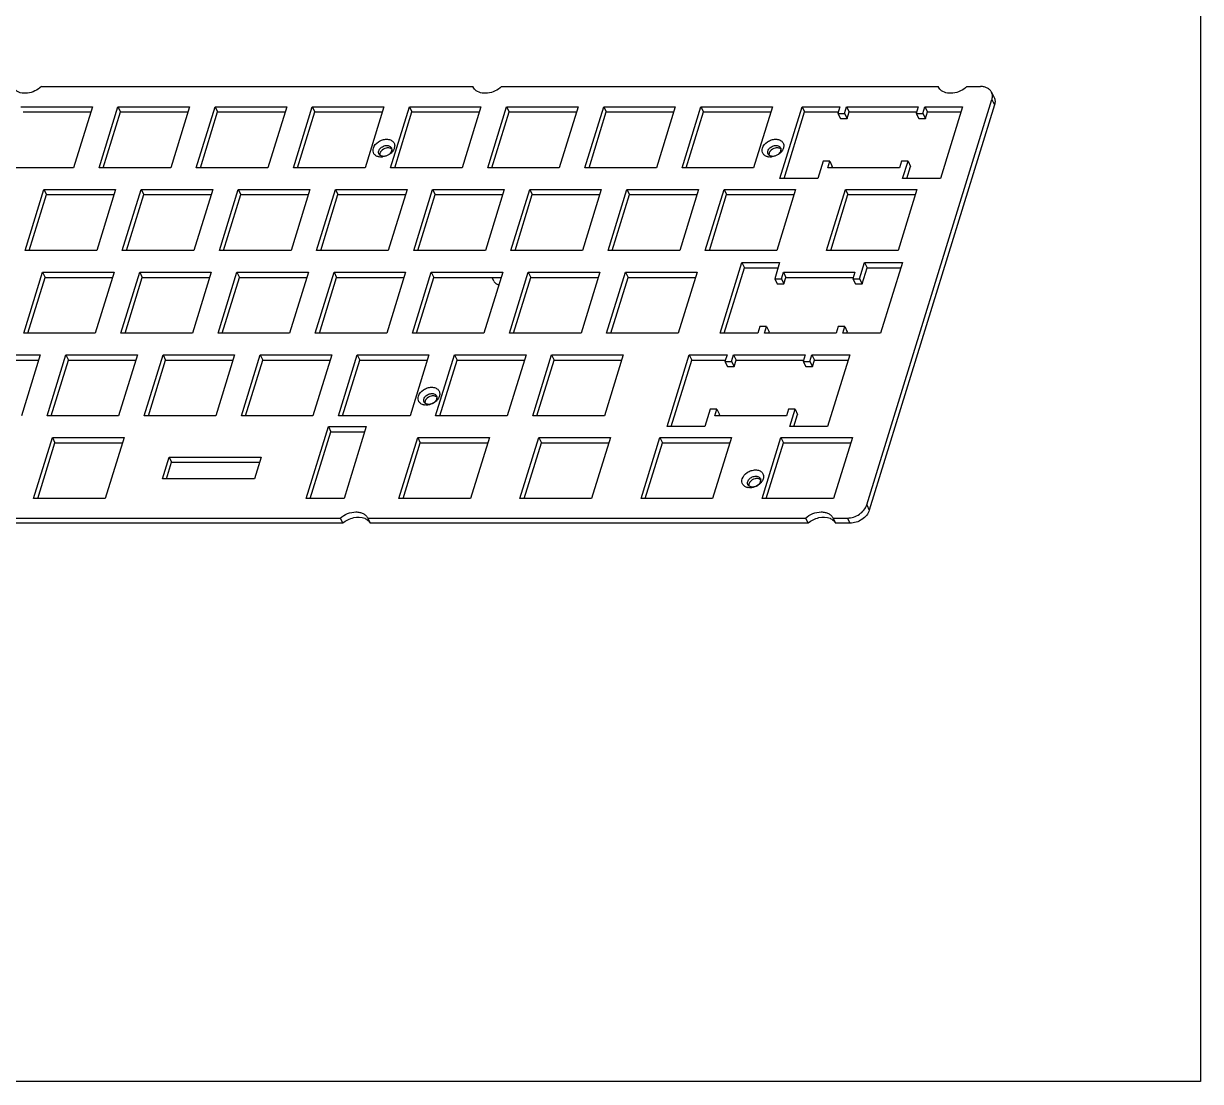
# Model space of a CAD drawing. Header units: millimetres. Extents: x 1341 to 3576, y -414 to 1667.
# Drawn here: x 1855.1 to 2067.1, y 1000.6 to 1191.1 of the extents above; entities that cross this region are included whole.
import ezdxf

# ---------------------------------------------------------------- set-up
doc = ezdxf.new("R2010")
doc.units = ezdxf.units.MM

msp = doc.modelspace()

# ---------------------------------------------------------------- linework, layer by layer
at = {"color": 7, "linetype": 'Continuous'}
for p, q in [((1858.295, 1179.721), (1936.036, 1179.721)), ((1936.036, 1179.721), (1936.077, 1179.639)), ((1936.075, 1179.638), (1936.036, 1179.721)), ((1941.19, 1179.721), (2019.853, 1179.721)), ((2019.853, 1179.721), (2019.893, 1179.639)), ((2019.891, 1179.638), (2019.853, 1179.721)), ((2025.007, 1179.721), (2027.496, 1179.721)), ((2006.984, 1104.404), (2029.533, 1177.371)), ((2029.463, 1178.692), (2029.92, 1177.76)), ((2029.533, 1177.371), (2029.99, 1176.438)), ((1854.592, 1176.078), (1867.487, 1176.078)), ((1855.05, 1175.146), (1867.199, 1175.146)), ((1867.487, 1176.078), (1864.098, 1165.112)), ((1868.703, 1165.112), (1872.092, 1176.078)), ((1869.449, 1165.112), (1872.55, 1175.146)), ((1872.092, 1176.078), (1872.55, 1175.146)), ((1872.092, 1176.078), (1884.987, 1176.078)), ((1872.55, 1175.146), (1884.699, 1175.146)), ((1884.987, 1176.078), (1881.598, 1165.112)), ((1886.204, 1165.112), (1889.593, 1176.078)), ((1886.949, 1165.112), (1890.05, 1175.146)), ((1889.593, 1176.078), (1890.05, 1175.146)), ((1889.593, 1176.078), (1902.487, 1176.078)), ((1890.05, 1175.146), (1902.199, 1175.146)), ((1902.487, 1176.078), (1899.098, 1165.112)), ((1903.704, 1165.112), (1907.093, 1176.078)), ((1904.449, 1165.112), (1907.55, 1175.146)), ((1907.093, 1176.078), (1919.988, 1176.078)), ((1907.093, 1176.078), (1907.55, 1175.146)), ((1907.55, 1175.146), (1919.699, 1175.146)), ((1919.988, 1176.078), (1916.599, 1165.112)), ((1921.204, 1165.112), (1924.593, 1176.078)), ((1921.95, 1165.112), (1925.05, 1175.146)), ((1924.593, 1176.078), (1937.488, 1176.078)), ((1924.593, 1176.078), (1925.05, 1175.146)), ((1925.05, 1175.146), (1937.2, 1175.146)), ((1937.488, 1176.078), (1934.099, 1165.112)), ((1938.704, 1165.112), (1942.093, 1176.078)), ((1939.45, 1165.112), (1942.551, 1175.146)), ((1942.093, 1176.078), (1954.988, 1176.078)), ((1942.093, 1176.078), (1942.551, 1175.146)), ((1942.551, 1175.146), (1954.7, 1175.146)), ((1954.988, 1176.078), (1951.599, 1165.112)), ((1956.204, 1165.112), (1959.593, 1176.078)), ((1956.95, 1165.112), (1960.051, 1175.146)), ((1959.593, 1176.078), (1972.488, 1176.078)), ((1959.593, 1176.078), (1960.051, 1175.146)), ((1960.051, 1175.146), (1972.2, 1175.146)), ((1972.488, 1176.078), (1969.099, 1165.112)), ((1973.704, 1165.112), (1977.093, 1176.078)), ((1974.45, 1165.112), (1977.551, 1175.146)), ((1977.093, 1176.078), (1989.988, 1176.078)), ((1977.093, 1176.078), (1977.551, 1175.146)), ((1977.551, 1175.146), (1989.7, 1175.146)), ((1989.988, 1176.078), (1986.599, 1165.112)), ((1991.336, 1163.153), (1995.33, 1176.078)), ((1992.082, 1163.153), (1995.788, 1175.146)), ((1995.33, 1176.078), (2002.146, 1176.078)), ((1995.33, 1176.078), (1995.788, 1175.146)), ((1995.788, 1175.146), (2001.858, 1175.146)), ((2002.146, 1176.078), (2001.783, 1174.903)), ((2001.783, 1174.903), (2002.98, 1174.903)), ((2001.783, 1174.903), (2002.241, 1173.971)), ((2002.98, 1174.903), (2003.344, 1176.078)), ((2002.98, 1174.903), (2003.438, 1173.971)), ((2003.344, 1176.078), (2016.238, 1176.078)), ((2003.344, 1176.078), (2003.801, 1175.146)), ((2003.438, 1173.971), (2003.801, 1175.146)), ((2003.801, 1175.146), (2015.95, 1175.146)), ((2029.99, 1176.438), (2007.442, 1103.472)), ((2016.238, 1176.078), (2015.875, 1174.903)), ((2015.875, 1174.903), (2017.073, 1174.903)), ((2015.875, 1174.903), (2016.333, 1173.971)), ((2017.073, 1174.903), (2017.436, 1176.078)), ((2017.073, 1174.903), (2017.53, 1173.971)), ((2017.436, 1176.078), (2024.252, 1176.078)), ((2017.436, 1176.078), (2017.893, 1175.146)), ((2017.53, 1173.971), (2017.893, 1175.146)), ((2017.893, 1175.146), (2023.964, 1175.146)), ((2024.252, 1176.078), (2020.258, 1163.153)), ((2002.241, 1173.971), (2003.438, 1173.971)), ((2016.333, 1173.971), (2017.53, 1173.971)), ((1999.12, 1166.287), (1998.152, 1163.153)), ((2000.318, 1166.287), (1999.12, 1166.287)), ((1999.955, 1165.112), (2000.318, 1166.287)), ((2000.318, 1166.287), (2000.775, 1165.354)), ((2013.213, 1166.287), (2012.85, 1165.112)), ((2014.41, 1166.287), (2013.213, 1166.287)), ((2013.442, 1163.153), (2014.41, 1166.287)), ((2014.41, 1166.287), (2014.868, 1165.354)), ((1864.098, 1165.112), (1851.203, 1165.112)), ((1881.598, 1165.112), (1868.703, 1165.112)), ((1899.098, 1165.112), (1886.204, 1165.112)), ((1916.599, 1165.112), (1903.704, 1165.112)), ((1934.099, 1165.112), (1921.204, 1165.112)), ((1951.599, 1165.112), (1938.704, 1165.112)), ((1969.099, 1165.112), (1956.204, 1165.112)), ((1986.599, 1165.112), (1973.704, 1165.112)), ((2012.85, 1165.112), (1999.955, 1165.112)), ((2000.7, 1165.112), (2000.775, 1165.354)), ((2014.187, 1163.153), (2014.868, 1165.354)), ((1998.152, 1163.153), (1991.336, 1163.153)), ((2020.258, 1163.153), (2013.442, 1163.153)), ((1855.382, 1150.229), (1858.771, 1161.195)), ((1856.127, 1150.229), (1859.228, 1160.263)), ((1858.771, 1161.195), (1859.228, 1160.263)), ((1858.771, 1161.195), (1871.666, 1161.195)), ((1859.228, 1160.263), (1871.377, 1160.263)), ((1871.666, 1161.195), (1868.277, 1150.229)), ((1872.882, 1150.229), (1876.271, 1161.195)), ((1873.628, 1150.229), (1876.728, 1160.263)), ((1876.271, 1161.195), (1876.728, 1160.263)), ((1876.271, 1161.195), (1889.166, 1161.195)), ((1876.728, 1160.263), (1888.878, 1160.263)), ((1889.166, 1161.195), (1885.777, 1150.229)), ((1890.382, 1150.229), (1893.771, 1161.195)), ((1891.128, 1150.229), (1894.229, 1160.263)), ((1893.771, 1161.195), (1906.666, 1161.195)), ((1893.771, 1161.195), (1894.229, 1160.263)), ((1894.229, 1160.263), (1906.378, 1160.263)), ((1906.666, 1161.195), (1903.277, 1150.229)), ((1907.882, 1150.229), (1911.271, 1161.195)), ((1908.628, 1150.229), (1911.729, 1160.263)), ((1911.271, 1161.195), (1924.166, 1161.195)), ((1911.271, 1161.195), (1911.729, 1160.263)), ((1911.729, 1160.263), (1923.878, 1160.263)), ((1924.166, 1161.195), (1920.777, 1150.229)), ((1925.382, 1150.229), (1928.771, 1161.195)), ((1926.128, 1150.229), (1929.229, 1160.263)), ((1928.771, 1161.195), (1941.666, 1161.195)), ((1928.771, 1161.195), (1929.229, 1160.263)), ((1929.229, 1160.263), (1941.378, 1160.263)), ((1941.666, 1161.195), (1938.277, 1150.229)), ((1942.883, 1150.229), (1946.271, 1161.195)), ((1943.628, 1150.229), (1946.729, 1160.263)), ((1946.271, 1161.195), (1959.166, 1161.195)), ((1946.271, 1161.195), (1946.729, 1160.263)), ((1946.729, 1160.263), (1958.878, 1160.263)), ((1959.166, 1161.195), (1955.777, 1150.229)), ((1960.383, 1150.229), (1963.772, 1161.195)), ((1961.128, 1150.229), (1964.229, 1160.263)), ((1963.772, 1161.195), (1976.666, 1161.195)), ((1963.772, 1161.195), (1964.229, 1160.263)), ((1964.229, 1160.263), (1976.378, 1160.263)), ((1976.666, 1161.195), (1973.278, 1150.229)), ((1977.883, 1150.229), (1981.272, 1161.195)), ((1978.629, 1150.229), (1981.729, 1160.263)), ((1981.272, 1161.195), (1994.167, 1161.195)), ((1981.272, 1161.195), (1981.729, 1160.263)), ((1981.729, 1160.263), (1993.879, 1160.263)), ((1994.167, 1161.195), (1990.778, 1150.229)), ((1999.74, 1150.229), (2003.129, 1161.195)), ((2000.485, 1150.229), (2003.586, 1160.263)), ((2003.129, 1161.195), (2016.023, 1161.195)), ((2003.129, 1161.195), (2003.586, 1160.263)), ((2003.586, 1160.263), (2015.735, 1160.263)), ((2016.023, 1161.195), (2012.635, 1150.229)), ((1868.277, 1150.229), (1855.382, 1150.229)), ((1885.777, 1150.229), (1872.882, 1150.229)), ((1903.277, 1150.229), (1890.382, 1150.229)), ((1920.777, 1150.229), (1907.882, 1150.229)), ((1938.277, 1150.229), (1925.382, 1150.229)), ((1955.777, 1150.229), (1942.883, 1150.229)), ((1973.278, 1150.229), (1960.383, 1150.229)), ((1990.778, 1150.229), (1977.883, 1150.229)), ((2012.635, 1150.229), (1999.74, 1150.229)), ((1980.553, 1135.345), (1984.475, 1148.035)), ((1981.299, 1135.345), (1984.932, 1147.103)), ((1984.475, 1148.035), (1991.29, 1148.035)), ((1984.475, 1148.035), (1984.932, 1147.103)), ((1984.932, 1147.103), (1991.002, 1147.103)), ((1991.29, 1148.035), (1990.395, 1145.137)), ((2005.684, 1145.137), (2006.58, 1148.035)), ((2006.142, 1144.205), (2007.038, 1147.103)), ((2006.58, 1148.035), (2013.396, 1148.035)), ((2006.58, 1148.035), (2007.038, 1147.103)), ((2007.038, 1147.103), (2013.108, 1147.103)), ((2013.396, 1148.035), (2009.474, 1135.345)), ((1855.125, 1135.345), (1858.514, 1146.312)), ((1855.871, 1135.345), (1858.972, 1145.38)), ((1858.514, 1146.312), (1858.972, 1145.38)), ((1858.514, 1146.312), (1871.409, 1146.312)), ((1858.972, 1145.38), (1871.121, 1145.38)), ((1871.409, 1146.312), (1868.02, 1135.345)), ((1872.625, 1135.345), (1876.014, 1146.312)), ((1873.371, 1135.345), (1876.472, 1145.38)), ((1876.014, 1146.312), (1876.472, 1145.38)), ((1876.014, 1146.312), (1888.909, 1146.312)), ((1876.472, 1145.38), (1888.621, 1145.38)), ((1888.909, 1146.312), (1885.52, 1135.345)), ((1890.126, 1135.345), (1893.515, 1146.312)), ((1890.871, 1135.345), (1893.972, 1145.38)), ((1893.515, 1146.312), (1906.409, 1146.312)), ((1893.515, 1146.312), (1893.972, 1145.38)), ((1893.972, 1145.38), (1906.121, 1145.38)), ((1906.409, 1146.312), (1903.02, 1135.345)), ((1907.626, 1135.345), (1911.015, 1146.312)), ((1908.371, 1135.345), (1911.472, 1145.38)), ((1911.015, 1146.312), (1923.91, 1146.312)), ((1911.015, 1146.312), (1911.472, 1145.38)), ((1911.472, 1145.38), (1923.621, 1145.38)), ((1923.91, 1146.312), (1920.521, 1135.345)), ((1925.126, 1135.345), (1928.515, 1146.312)), ((1925.872, 1135.345), (1928.972, 1145.38)), ((1928.515, 1146.312), (1941.41, 1146.312)), ((1928.515, 1146.312), (1928.972, 1145.38)), ((1928.972, 1145.38), (1941.122, 1145.38)), ((1941.41, 1146.312), (1938.021, 1135.345)), ((1939.826, 1144.673), (1939.479, 1145.38)), ((1942.626, 1135.345), (1946.015, 1146.312)), ((1943.372, 1135.345), (1946.473, 1145.38)), ((1946.015, 1146.312), (1958.91, 1146.312)), ((1946.015, 1146.312), (1946.473, 1145.38)), ((1946.473, 1145.38), (1958.622, 1145.38)), ((1958.91, 1146.312), (1955.521, 1135.345)), ((1960.126, 1135.345), (1963.515, 1146.312)), ((1960.872, 1135.345), (1963.973, 1145.38)), ((1963.515, 1146.312), (1976.41, 1146.312)), ((1963.515, 1146.312), (1963.973, 1145.38)), ((1963.973, 1145.38), (1976.122, 1145.38)), ((1976.41, 1146.312), (1973.021, 1135.345)), ((1990.395, 1145.137), (1991.592, 1145.137)), ((1990.395, 1145.137), (1990.852, 1144.205)), ((1991.592, 1145.137), (1991.955, 1146.312)), ((1991.592, 1145.137), (1992.05, 1144.205)), ((1991.955, 1146.312), (2004.85, 1146.312)), ((1991.955, 1146.312), (1992.413, 1145.38)), ((1992.05, 1144.205), (1992.413, 1145.38)), ((1992.413, 1145.38), (2004.562, 1145.38)), ((2004.85, 1146.312), (2004.487, 1145.137)), ((2004.487, 1145.137), (2005.684, 1145.137)), ((2004.487, 1145.137), (2004.945, 1144.205)), ((2005.684, 1145.137), (2006.142, 1144.205)), ((1990.852, 1144.205), (1992.05, 1144.205)), ((2004.945, 1144.205), (2006.142, 1144.205)), ((1987.732, 1136.52), (1987.369, 1135.345)), ((1988.929, 1136.52), (1987.732, 1136.52)), ((1988.566, 1135.345), (1988.929, 1136.52)), ((1988.929, 1136.52), (1989.387, 1135.588)), ((2001.824, 1136.52), (2001.461, 1135.345)), ((2003.022, 1136.52), (2001.824, 1136.52)), ((2002.659, 1135.345), (2003.022, 1136.52)), ((2003.022, 1136.52), (2003.479, 1135.588)), ((1868.02, 1135.345), (1855.125, 1135.345)), ((1885.52, 1135.345), (1872.625, 1135.345)), ((1903.02, 1135.345), (1890.126, 1135.345)), ((1920.521, 1135.345), (1907.626, 1135.345)), ((1938.021, 1135.345), (1925.126, 1135.345)), ((1955.521, 1135.345), (1942.626, 1135.345)), ((1973.021, 1135.345), (1960.126, 1135.345)), ((1987.369, 1135.345), (1980.553, 1135.345)), ((2001.461, 1135.345), (1988.566, 1135.345)), ((1989.312, 1135.345), (1989.387, 1135.588)), ((2009.474, 1135.345), (2002.659, 1135.345)), ((2003.404, 1135.345), (2003.479, 1135.588)), ((1845.211, 1131.429), (1858.106, 1131.429)), ((1845.669, 1130.496), (1857.818, 1130.496)), ((1858.106, 1131.429), (1854.717, 1120.462)), ((1859.322, 1120.462), (1862.711, 1131.429)), ((1860.068, 1120.462), (1863.169, 1130.496)), ((1862.711, 1131.429), (1863.169, 1130.496)), ((1862.711, 1131.429), (1875.606, 1131.429)), ((1863.169, 1130.496), (1875.318, 1130.496)), ((1875.606, 1131.429), (1872.217, 1120.462)), ((1876.822, 1120.462), (1880.211, 1131.429)), ((1877.568, 1120.462), (1880.669, 1130.496)), ((1880.211, 1131.429), (1893.106, 1131.429)), ((1880.211, 1131.429), (1880.669, 1130.496)), ((1880.669, 1130.496), (1892.818, 1130.496)), ((1893.106, 1131.429), (1889.717, 1120.462)), ((1894.322, 1120.462), (1897.711, 1131.429)), ((1895.068, 1120.462), (1898.169, 1130.496)), ((1897.711, 1131.429), (1910.606, 1131.429)), ((1897.711, 1131.429), (1898.169, 1130.496)), ((1898.169, 1130.496), (1910.318, 1130.496)), ((1910.606, 1131.429), (1907.217, 1120.462)), ((1911.823, 1120.462), (1915.212, 1131.429)), ((1912.568, 1120.462), (1915.669, 1130.496)), ((1915.212, 1131.429), (1928.106, 1131.429)), ((1915.212, 1131.429), (1915.669, 1130.496)), ((1915.669, 1130.496), (1927.818, 1130.496)), ((1928.106, 1131.429), (1924.718, 1120.462)), ((1929.323, 1120.462), (1932.712, 1131.429)), ((1930.069, 1120.462), (1933.169, 1130.496)), ((1932.712, 1131.429), (1945.607, 1131.429)), ((1932.712, 1131.429), (1933.169, 1130.496)), ((1933.169, 1130.496), (1945.318, 1130.496)), ((1945.607, 1131.429), (1942.218, 1120.462)), ((1946.823, 1120.462), (1950.212, 1131.429)), ((1947.569, 1120.462), (1950.669, 1130.496)), ((1950.212, 1131.429), (1963.107, 1131.429)), ((1950.212, 1131.429), (1950.669, 1130.496)), ((1950.669, 1130.496), (1962.819, 1130.496)), ((1963.107, 1131.429), (1959.718, 1120.462)), ((1970.997, 1118.504), (1974.991, 1131.429)), ((1971.742, 1118.504), (1975.448, 1130.496)), ((1974.991, 1131.429), (1981.807, 1131.429)), ((1974.991, 1131.429), (1975.448, 1130.496)), ((1975.448, 1130.496), (1981.518, 1130.496)), ((1981.807, 1131.429), (1981.443, 1130.254)), ((1981.443, 1130.254), (1982.641, 1130.254)), ((1981.443, 1130.254), (1981.901, 1129.321)), ((1982.641, 1130.254), (1983.004, 1131.429)), ((1982.641, 1130.254), (1983.098, 1129.321)), ((1983.004, 1131.429), (1995.899, 1131.429)), ((1983.004, 1131.429), (1983.462, 1130.496)), ((1983.098, 1129.321), (1983.462, 1130.496)), ((1983.462, 1130.496), (1995.611, 1130.496)), ((1995.899, 1131.429), (1995.536, 1130.254)), ((1995.536, 1130.254), (1996.733, 1130.254)), ((1995.536, 1130.254), (1995.993, 1129.321)), ((1996.733, 1130.254), (1997.096, 1131.429)), ((1996.733, 1130.254), (1997.191, 1129.321)), ((1997.096, 1131.429), (2003.912, 1131.429)), ((1997.096, 1131.429), (1997.554, 1130.496)), ((1997.191, 1129.321), (1997.554, 1130.496)), ((1997.554, 1130.496), (2003.624, 1130.496)), ((2003.912, 1131.429), (1999.918, 1118.504)), ((1981.901, 1129.321), (1983.098, 1129.321)), ((1995.993, 1129.321), (1997.191, 1129.321)), ((1978.781, 1121.637), (1977.813, 1118.504)), ((1979.978, 1121.637), (1978.781, 1121.637)), ((1979.615, 1120.462), (1979.978, 1121.637)), ((1979.978, 1121.637), (1980.436, 1120.705)), ((1992.873, 1121.637), (1992.51, 1120.462)), ((1994.07, 1121.637), (1992.873, 1121.637)), ((1993.102, 1118.504), (1994.07, 1121.637)), ((1994.07, 1121.637), (1994.528, 1120.705)), ((1872.217, 1120.462), (1859.322, 1120.462)), ((1889.717, 1120.462), (1876.822, 1120.462)), ((1907.217, 1120.462), (1894.322, 1120.462)), ((1924.718, 1120.462), (1911.823, 1120.462)), ((1942.218, 1120.462), (1929.323, 1120.462)), ((1959.718, 1120.462), (1946.823, 1120.462)), ((1992.51, 1120.462), (1979.615, 1120.462)), ((1980.361, 1120.462), (1980.436, 1120.705)), ((1993.848, 1118.504), (1994.528, 1120.705)), ((1905.998, 1105.579), (1909.992, 1118.504)), ((1906.744, 1105.579), (1910.45, 1117.571)), ((1909.992, 1118.504), (1916.808, 1118.504)), ((1909.992, 1118.504), (1910.45, 1117.571)), ((1910.45, 1117.571), (1916.52, 1117.571)), ((1916.808, 1118.504), (1912.814, 1105.579)), ((1977.813, 1118.504), (1970.997, 1118.504)), ((1999.918, 1118.504), (1993.102, 1118.504)), ((1856.906, 1105.579), (1860.295, 1116.546)), ((1857.652, 1105.579), (1860.752, 1115.613)), ((1860.295, 1116.546), (1860.752, 1115.613)), ((1860.295, 1116.546), (1873.19, 1116.546)), ((1860.752, 1115.613), (1872.901, 1115.613)), ((1873.19, 1116.546), (1869.801, 1105.579)), ((1922.711, 1105.579), (1926.1, 1116.546)), ((1923.457, 1105.579), (1926.558, 1115.613)), ((1926.1, 1116.546), (1938.995, 1116.546)), ((1926.1, 1116.546), (1926.558, 1115.613)), ((1926.558, 1115.613), (1938.707, 1115.613)), ((1938.995, 1116.546), (1935.606, 1105.579)), ((1944.513, 1105.579), (1947.901, 1116.546)), ((1945.258, 1105.579), (1948.359, 1115.613)), ((1947.901, 1116.546), (1960.796, 1116.546)), ((1947.901, 1116.546), (1948.359, 1115.613)), ((1948.359, 1115.613), (1960.508, 1115.613)), ((1960.796, 1116.546), (1957.407, 1105.579)), ((1966.314, 1105.579), (1969.703, 1116.546)), ((1967.06, 1105.579), (1970.161, 1115.613)), ((1969.703, 1116.546), (1982.598, 1116.546)), ((1969.703, 1116.546), (1970.161, 1115.613)), ((1970.161, 1115.613), (1982.31, 1115.613)), ((1982.598, 1116.546), (1979.209, 1105.579)), ((1988.116, 1105.579), (1991.505, 1116.546)), ((1988.861, 1105.579), (1991.962, 1115.613)), ((1991.505, 1116.546), (2004.399, 1116.546)), ((1991.505, 1116.546), (1991.962, 1115.613)), ((1991.962, 1115.613), (2004.111, 1115.613)), ((2004.399, 1116.546), (2001.01, 1105.579)), ((1880.101, 1109.104), (1881.311, 1113.021)), ((1881.311, 1113.021), (1897.89, 1113.021)), ((1881.311, 1113.021), (1881.768, 1112.088)), ((1897.89, 1113.021), (1896.68, 1109.104)), ((1880.846, 1109.104), (1881.768, 1112.088)), ((1881.768, 1112.088), (1897.602, 1112.088)), ((1896.68, 1109.104), (1880.101, 1109.104)), ((1869.801, 1105.579), (1856.906, 1105.579)), ((1912.814, 1105.579), (1905.998, 1105.579)), ((1935.606, 1105.579), (1922.711, 1105.579)), ((1957.407, 1105.579), (1944.513, 1105.579)), ((1979.209, 1105.579), (1966.314, 1105.579)), ((2001.01, 1105.579), (1988.116, 1105.579)), ((2006.984, 1104.404), (2007.442, 1103.472)), ((1834.202, 1102.054), (1912.127, 1102.054)), ((1912.585, 1101.122), (1834.66, 1101.122)), ((1912.127, 1102.054), (1912.585, 1101.122)), ((1917.098, 1102.054), (1995.944, 1102.054)), ((1917.098, 1102.054), (1917.555, 1101.122)), ((1996.401, 1101.122), (1917.555, 1101.122)), ((1995.944, 1102.054), (1996.401, 1101.122)), ((2000.914, 1102.054), (2003.495, 1102.054)), ((2000.914, 1102.054), (2001.372, 1101.122)), ((2003.952, 1101.122), (2001.372, 1101.122)), ((2003.495, 1102.054), (2003.952, 1101.122))]:
    msp.add_line(p, q, dxfattribs=at)
msp.add_lwpolyline([(1340.511, 1381.495), (2067.089, 1381.495), (2067.089, 1000.633), (1340.511, 1000.633)], close=True)
for centre, radius, start, end in [((1920.762, 1168.397), 0.663, 26.21538, 40.95668), ((1920.537, 1168.403), 0.889, 342.76342, 351.40694), ((1990.855, 1168.397), 0.663, 26.21538, 40.95668), ((1990.63, 1168.403), 0.889, 342.76342, 351.40694), ((1919.461, 1168.881), 1.848, 258.03751, 261.07409), ((1919.707, 1167.882), 0.663, 206.21537, 220.95666), ((1920.516, 1167.27), 1.299, 141.46403, 148.15575), ((1919.822, 1169.394), 2.202, 320.87226, 323.62455), ((1989.553, 1168.881), 1.848, 258.03751, 261.07409), ((1989.8, 1167.882), 0.663, 206.21537, 220.95666), ((1990.609, 1167.27), 1.299, 141.46403, 148.15575), ((1989.915, 1169.394), 2.202, 320.87226, 323.62455), ((1928.881, 1123.748), 0.663, 26.21538, 40.95668), ((1928.656, 1123.753), 0.889, 342.76342, 351.40694), ((1927.579, 1124.231), 1.848, 258.03751, 261.07409), ((1927.826, 1123.232), 0.663, 206.21537, 220.95666), ((1928.635, 1122.62), 1.299, 141.46403, 148.15575), ((1927.941, 1124.744), 2.202, 320.87226, 323.62455), ((1987.213, 1108.864), 0.663, 26.21538, 40.95668), ((1985.912, 1109.348), 1.848, 258.03751, 261.07409), ((1986.158, 1108.349), 0.663, 206.21537, 220.95666), ((1986.967, 1107.737), 1.299, 141.46403, 148.15575), ((1986.988, 1108.87), 0.889, 342.76342, 351.40694), ((1986.273, 1109.861), 2.202, 320.87226, 323.62455)]:
    msp.add_arc(centre, radius, start, end, dxfattribs=at)
for points, knots in [([(1858.295, 1179.721), (1857.956, 1179.397), (1857.165, 1178.862), (1855.839, 1178.465), (1854.547, 1178.511), (1853.798, 1178.893), (1853.532, 1179.153)], [0, 0, 0, 0, 0.2702227, 0.5393373, 0.7856019, 1, 1, 1, 1]), ([(1936.428, 1179.153), (1936.391, 1179.188), (1936.253, 1179.334), (1936.14, 1179.504), (1936.074, 1179.638)], [0, 0, 0, 0, 0.2536654, 1, 1, 1, 1]), ([(1941.19, 1179.721), (1940.852, 1179.397), (1940.061, 1178.862), (1938.735, 1178.465), (1937.442, 1178.511), (1936.694, 1178.893), (1936.428, 1179.153)], [0, 0, 0, 0, 0.2702227, 0.5393373, 0.7856019, 1, 1, 1, 1]), ([(2020.244, 1179.153), (2020.208, 1179.188), (2020.07, 1179.334), (2019.957, 1179.504), (2019.891, 1179.638)], [0, 0, 0, 0, 0.2536654, 1, 1, 1, 1]), ([(2025.007, 1179.721), (2024.668, 1179.397), (2023.877, 1178.862), (2022.551, 1178.465), (2021.259, 1178.511), (2020.51, 1178.893), (2020.244, 1179.153)], [0, 0, 0, 0, 0.2702227, 0.5393373, 0.7856019, 1, 1, 1, 1]), ([(2029.463, 1178.692), (2029.385, 1178.851), (2029.168, 1179.15), (2028.703, 1179.479), (2028.129, 1179.679), (2027.712, 1179.721), (2027.496, 1179.721)], [0, 0, 0, 0, 0.226861, 0.4649939, 0.7221619, 1, 1, 1, 1]), ([(2029.619, 1177.806), (2029.626, 1177.884), (2029.635, 1178.186), (2029.561, 1178.492), (2029.463, 1178.692)], [0, 0, 0, 0, 0.2591286, 1, 1, 1, 1]), ([(2029.533, 1177.371), (2029.544, 1177.407), (2029.584, 1177.55), (2029.61, 1177.696), (2029.619, 1177.806)], [0, 0, 0, 0, 0.2552889, 1, 1, 1, 1]), ([(2029.92, 1177.76), (2030.016, 1177.565), (2030.127, 1177.115), (2030.059, 1176.661), (2029.99, 1176.438)], [0, 0, 0, 0, 0.4826439, 1, 1, 1, 1]), ([(1919.078, 1167.073), (1918.896, 1167.112), (1918.556, 1167.239), (1918.17, 1167.614), (1918.004, 1168.117), (1918.05, 1168.467), (1918.102, 1168.637)], [0, 0, 0, 0, 0.2664406, 0.5086543, 0.7457426, 1, 1, 1, 1]), ([(1918.102, 1168.637), (1918.245, 1169.099), (1918.794, 1169.715), (1919.704, 1170.151), (1920.461, 1170.283), (1921.161, 1170.175), (1921.71, 1169.82), (1921.983, 1169.247), (1921.939, 1168.833), (1921.879, 1168.637)], [0, 0, 0, 0, 0.2627484, 0.4075587, 0.546976, 0.6729108, 0.7839537, 0.8884201, 1, 1, 1, 1]), ([(1919.055, 1167.765), (1919.05, 1167.795), (1919.036, 1167.92), (1919.055, 1168.048), (1919.083, 1168.139)], [0, 0, 0, 0, 0.2414713, 1, 1, 1, 1]), ([(1919.083, 1168.139), (1919.148, 1168.348), (1919.431, 1168.74), (1919.949, 1169.031), (1920.415, 1169.126), (1920.836, 1169.116), (1921.137, 1168.976), (1921.263, 1168.832)], [0, 0, 0, 0, 0.2475224, 0.5217801, 0.6566827, 0.7829302, 1, 1, 1, 1]), ([(1920.751, 1168.684), (1920.634, 1168.684), (1920.165, 1168.624), (1919.721, 1168.357), (1919.5, 1168.079)], [0, 0, 0, 0, 0.2474303, 1, 1, 1, 1]), ([(1921.168, 1168.609), (1921.137, 1168.621), (1921.002, 1168.666), (1920.859, 1168.684), (1920.751, 1168.684)], [0, 0, 0, 0, 0.2388888, 1, 1, 1, 1]), ([(1921.421, 1168.453), (1921.404, 1168.469), (1921.327, 1168.533), (1921.238, 1168.581), (1921.168, 1168.609)], [0, 0, 0, 0, 0.2423073, 1, 1, 1, 1]), ([(1921.386, 1168.139), (1921.376, 1168.107), (1921.326, 1167.973), (1921.25, 1167.85), (1921.183, 1167.765)], [0, 0, 0, 0, 0.2380775, 1, 1, 1, 1]), ([(1921.357, 1168.69), (1921.372, 1168.659), (1921.425, 1168.526), (1921.432, 1168.377), (1921.416, 1168.27)], [0, 0, 0, 0, 0.2441232, 1, 1, 1, 1]), ([(1921.879, 1168.637), (1921.864, 1168.59), (1921.794, 1168.395), (1921.688, 1168.214), (1921.595, 1168.088)], [0, 0, 0, 0, 0.2393202, 1, 1, 1, 1]), ([(1989.17, 1167.073), (1988.989, 1167.112), (1988.648, 1167.239), (1988.263, 1167.614), (1988.096, 1168.117), (1988.143, 1168.467), (1988.195, 1168.637)], [0, 0, 0, 0, 0.2664406, 0.5086543, 0.7457426, 1, 1, 1, 1]), ([(1988.195, 1168.637), (1988.338, 1169.099), (1988.886, 1169.715), (1989.797, 1170.151), (1990.554, 1170.283), (1991.253, 1170.175), (1991.803, 1169.82), (1992.076, 1169.247), (1992.032, 1168.833), (1991.972, 1168.637)], [0, 0, 0, 0, 0.2627484, 0.4075587, 0.546976, 0.6729108, 0.7839537, 0.8884201, 1, 1, 1, 1]), ([(1989.148, 1167.765), (1989.143, 1167.795), (1989.129, 1167.92), (1989.148, 1168.048), (1989.176, 1168.139)], [0, 0, 0, 0, 0.2414713, 1, 1, 1, 1]), ([(1989.176, 1168.139), (1989.24, 1168.348), (1989.524, 1168.74), (1990.041, 1169.031), (1990.507, 1169.126), (1990.929, 1169.116), (1991.23, 1168.976), (1991.355, 1168.832)], [0, 0, 0, 0, 0.2475224, 0.5217801, 0.6566827, 0.7829302, 1, 1, 1, 1]), ([(1990.843, 1168.684), (1990.727, 1168.684), (1990.258, 1168.624), (1989.814, 1168.357), (1989.593, 1168.079)], [0, 0, 0, 0, 0.2474303, 1, 1, 1, 1]), ([(1991.261, 1168.609), (1991.23, 1168.621), (1991.095, 1168.666), (1990.951, 1168.684), (1990.843, 1168.684)], [0, 0, 0, 0, 0.2388888, 1, 1, 1, 1]), ([(1991.514, 1168.453), (1991.496, 1168.469), (1991.42, 1168.533), (1991.331, 1168.581), (1991.261, 1168.609)], [0, 0, 0, 0, 0.2423073, 1, 1, 1, 1]), ([(1991.479, 1168.139), (1991.469, 1168.107), (1991.419, 1167.973), (1991.343, 1167.85), (1991.275, 1167.765)], [0, 0, 0, 0, 0.2380775, 1, 1, 1, 1]), ([(1991.45, 1168.69), (1991.465, 1168.659), (1991.518, 1168.526), (1991.525, 1168.377), (1991.509, 1168.27)], [0, 0, 0, 0, 0.2441232, 1, 1, 1, 1]), ([(1991.972, 1168.637), (1991.957, 1168.59), (1991.886, 1168.395), (1991.781, 1168.214), (1991.688, 1168.088)], [0, 0, 0, 0, 0.2393202, 1, 1, 1, 1]), ([(1919.83, 1167.055), (1919.774, 1167.047), (1919.556, 1167.024), (1919.334, 1167.03), (1919.174, 1167.055)], [0, 0, 0, 0, 0.2586129, 1, 1, 1, 1]), ([(1919.932, 1167.16), (1919.791, 1167.16), (1919.521, 1167.201), (1919.288, 1167.353), (1919.207, 1167.447)], [0, 0, 0, 0, 0.5314246, 1, 1, 1, 1]), ([(1919.297, 1167.704), (1919.289, 1167.679), (1919.263, 1167.579), (1919.254, 1167.474), (1919.26, 1167.397)], [0, 0, 0, 0, 0.2588537, 1, 1, 1, 1]), ([(1919.413, 1167.955), (1919.4, 1167.935), (1919.354, 1167.855), (1919.317, 1167.77), (1919.297, 1167.704)], [0, 0, 0, 0, 0.2587573, 1, 1, 1, 1]), ([(1921.118, 1167.605), (1921.025, 1167.532), (1920.634, 1167.27), (1920.178, 1167.105), (1919.83, 1167.055)], [0, 0, 0, 0, 0.2514743, 1, 1, 1, 1]), ([(1921.183, 1167.765), (1921.11, 1167.673), (1920.771, 1167.343), (1920.286, 1167.16), (1919.932, 1167.16)], [0, 0, 0, 0, 0.2483024, 1, 1, 1, 1]), ([(1921.53, 1168.004), (1921.501, 1167.968), (1921.375, 1167.823), (1921.233, 1167.693), (1921.118, 1167.605)], [0, 0, 0, 0, 0.2447252, 1, 1, 1, 1]), ([(1989.922, 1167.055), (1989.866, 1167.047), (1989.649, 1167.024), (1989.427, 1167.03), (1989.267, 1167.055)], [0, 0, 0, 0, 0.2586129, 1, 1, 1, 1]), ([(1990.025, 1167.16), (1989.883, 1167.16), (1989.614, 1167.201), (1989.381, 1167.353), (1989.299, 1167.447)], [0, 0, 0, 0, 0.5314246, 1, 1, 1, 1]), ([(1989.39, 1167.704), (1989.382, 1167.679), (1989.355, 1167.579), (1989.347, 1167.474), (1989.353, 1167.397)], [0, 0, 0, 0, 0.2588537, 1, 1, 1, 1]), ([(1989.506, 1167.955), (1989.493, 1167.935), (1989.447, 1167.855), (1989.41, 1167.77), (1989.39, 1167.704)], [0, 0, 0, 0, 0.2587573, 1, 1, 1, 1]), ([(1991.211, 1167.605), (1991.117, 1167.532), (1990.727, 1167.27), (1990.27, 1167.105), (1989.922, 1167.055)], [0, 0, 0, 0, 0.2514743, 1, 1, 1, 1]), ([(1991.275, 1167.765), (1991.203, 1167.673), (1990.864, 1167.343), (1990.379, 1167.16), (1990.025, 1167.16)], [0, 0, 0, 0, 0.2483024, 1, 1, 1, 1]), ([(1991.623, 1168.004), (1991.594, 1167.968), (1991.468, 1167.823), (1991.325, 1167.693), (1991.211, 1167.605)], [0, 0, 0, 0, 0.2447252, 1, 1, 1, 1]), ([(1939.826, 1144.673), (1939.849, 1144.624), (1939.962, 1144.434), (1940.135, 1144.282), (1940.279, 1144.198)], [0, 0, 0, 0, 0.2446554, 1, 1, 1, 1]), ([(1940.279, 1144.198), (1940.31, 1144.18), (1940.444, 1144.109), (1940.589, 1144.061), (1940.701, 1144.035)], [0, 0, 0, 0, 0.2418555, 1, 1, 1, 1]), ([(1927.197, 1122.423), (1927.015, 1122.462), (1926.675, 1122.59), (1926.289, 1122.964), (1926.122, 1123.468), (1926.169, 1123.818), (1926.221, 1123.987)], [0, 0, 0, 0, 0.2664406, 0.5086543, 0.7457426, 1, 1, 1, 1]), ([(1926.221, 1123.987), (1926.364, 1124.449), (1926.912, 1125.065), (1927.823, 1125.502), (1928.58, 1125.633), (1929.279, 1125.526), (1929.829, 1125.17), (1930.102, 1124.598), (1930.058, 1124.183), (1929.998, 1123.987)], [0, 0, 0, 0, 0.2627484, 0.4075587, 0.546976, 0.6729108, 0.7839537, 0.8884201, 1, 1, 1, 1]), ([(1927.202, 1123.49), (1927.266, 1123.698), (1927.55, 1124.09), (1928.067, 1124.382), (1928.533, 1124.477), (1928.955, 1124.466), (1929.256, 1124.327), (1929.382, 1124.182)], [0, 0, 0, 0, 0.2475224, 0.5217801, 0.6566827, 0.7829302, 1, 1, 1, 1]), ([(1928.87, 1124.034), (1928.753, 1124.034), (1928.284, 1123.974), (1927.84, 1123.707), (1927.619, 1123.429)], [0, 0, 0, 0, 0.2474303, 1, 1, 1, 1]), ([(1929.287, 1123.959), (1929.256, 1123.972), (1929.121, 1124.017), (1928.978, 1124.034), (1928.87, 1124.034)], [0, 0, 0, 0, 0.2388888, 1, 1, 1, 1]), ([(1929.54, 1123.803), (1929.523, 1123.82), (1929.446, 1123.883), (1929.357, 1123.932), (1929.287, 1123.959)], [0, 0, 0, 0, 0.2423073, 1, 1, 1, 1]), ([(1929.476, 1124.041), (1929.491, 1124.009), (1929.544, 1123.876), (1929.551, 1123.727), (1929.535, 1123.62)], [0, 0, 0, 0, 0.2441232, 1, 1, 1, 1]), ([(1929.998, 1123.987), (1929.983, 1123.94), (1929.913, 1123.746), (1929.807, 1123.565), (1929.714, 1123.438)], [0, 0, 0, 0, 0.2393202, 1, 1, 1, 1]), ([(1927.174, 1123.115), (1927.169, 1123.145), (1927.155, 1123.271), (1927.174, 1123.399), (1927.202, 1123.49)], [0, 0, 0, 0, 0.2414713, 1, 1, 1, 1]), ([(1927.949, 1122.406), (1927.892, 1122.398), (1927.675, 1122.374), (1927.453, 1122.381), (1927.293, 1122.406)], [0, 0, 0, 0, 0.2586129, 1, 1, 1, 1]), ([(1928.051, 1122.511), (1927.91, 1122.511), (1927.64, 1122.551), (1927.407, 1122.703), (1927.325, 1122.797)], [0, 0, 0, 0, 0.5314246, 1, 1, 1, 1]), ([(1927.416, 1123.055), (1927.408, 1123.029), (1927.381, 1122.929), (1927.373, 1122.824), (1927.379, 1122.747)], [0, 0, 0, 0, 0.2588537, 1, 1, 1, 1]), ([(1927.532, 1123.306), (1927.519, 1123.285), (1927.473, 1123.205), (1927.436, 1123.12), (1927.416, 1123.055)], [0, 0, 0, 0, 0.2587573, 1, 1, 1, 1]), ([(1929.237, 1122.955), (1929.143, 1122.883), (1928.753, 1122.621), (1928.297, 1122.456), (1927.949, 1122.406)], [0, 0, 0, 0, 0.2514743, 1, 1, 1, 1]), ([(1929.301, 1123.115), (1929.229, 1123.024), (1928.89, 1122.693), (1928.405, 1122.511), (1928.051, 1122.511)], [0, 0, 0, 0, 0.2483024, 1, 1, 1, 1]), ([(1929.649, 1123.354), (1929.62, 1123.318), (1929.494, 1123.173), (1929.352, 1123.043), (1929.237, 1122.955)], [0, 0, 0, 0, 0.2447252, 1, 1, 1, 1]), ([(1929.505, 1123.49), (1929.495, 1123.457), (1929.445, 1123.324), (1929.369, 1123.2), (1929.301, 1123.115)], [0, 0, 0, 0, 0.2380775, 1, 1, 1, 1]), ([(1985.529, 1107.54), (1985.347, 1107.579), (1985.007, 1107.707), (1984.621, 1108.081), (1984.455, 1108.584), (1984.501, 1108.935), (1984.554, 1109.104)], [0, 0, 0, 0, 0.2664406, 0.5086543, 0.7457426, 1, 1, 1, 1]), ([(1984.554, 1109.104), (1984.696, 1109.566), (1985.245, 1110.182), (1986.155, 1110.618), (1986.912, 1110.75), (1987.612, 1110.642), (1988.162, 1110.287), (1988.434, 1109.715), (1988.391, 1109.3), (1988.33, 1109.104)], [0, 0, 0, 0, 0.2627484, 0.4075587, 0.546976, 0.6729108, 0.7839537, 0.8884201, 1, 1, 1, 1]), ([(1985.534, 1108.607), (1985.599, 1108.815), (1985.883, 1109.207), (1986.4, 1109.498), (1986.866, 1109.593), (1987.287, 1109.583), (1987.589, 1109.443), (1987.714, 1109.299)], [0, 0, 0, 0, 0.2475224, 0.5217801, 0.6566827, 0.7829302, 1, 1, 1, 1]), ([(1987.202, 1109.151), (1987.085, 1109.151), (1986.616, 1109.091), (1986.172, 1108.824), (1985.951, 1108.546)], [0, 0, 0, 0, 0.2474303, 1, 1, 1, 1]), ([(1987.619, 1109.076), (1987.588, 1109.089), (1987.453, 1109.134), (1987.31, 1109.151), (1987.202, 1109.151)], [0, 0, 0, 0, 0.2388888, 1, 1, 1, 1]), ([(1987.873, 1108.92), (1987.855, 1108.936), (1987.778, 1109), (1987.689, 1109.048), (1987.619, 1109.076)], [0, 0, 0, 0, 0.2423073, 1, 1, 1, 1]), ([(1987.808, 1109.157), (1987.823, 1109.126), (1987.876, 1108.993), (1987.883, 1108.844), (1987.867, 1108.737)], [0, 0, 0, 0, 0.2441232, 1, 1, 1, 1]), ([(1988.33, 1109.104), (1988.315, 1109.057), (1988.245, 1108.862), (1988.14, 1108.681), (1988.046, 1108.555)], [0, 0, 0, 0, 0.2393202, 1, 1, 1, 1]), ([(1985.506, 1108.232), (1985.501, 1108.262), (1985.487, 1108.387), (1985.506, 1108.515), (1985.534, 1108.607)], [0, 0, 0, 0, 0.2414713, 1, 1, 1, 1]), ([(1986.281, 1107.522), (1986.225, 1107.514), (1986.007, 1107.491), (1985.785, 1107.497), (1985.625, 1107.523)], [0, 0, 0, 0, 0.2586129, 1, 1, 1, 1]), ([(1986.383, 1107.627), (1986.242, 1107.627), (1985.972, 1107.668), (1985.739, 1107.82), (1985.658, 1107.914)], [0, 0, 0, 0, 0.5314246, 1, 1, 1, 1]), ([(1985.748, 1108.172), (1985.74, 1108.146), (1985.714, 1108.046), (1985.705, 1107.941), (1985.711, 1107.864)], [0, 0, 0, 0, 0.2588537, 1, 1, 1, 1]), ([(1985.864, 1108.422), (1985.851, 1108.402), (1985.805, 1108.322), (1985.768, 1108.237), (1985.748, 1108.172)], [0, 0, 0, 0, 0.2587573, 1, 1, 1, 1]), ([(1987.569, 1108.072), (1987.476, 1108), (1987.086, 1107.737), (1986.629, 1107.572), (1986.281, 1107.522)], [0, 0, 0, 0, 0.2514743, 1, 1, 1, 1]), ([(1987.634, 1108.232), (1987.561, 1108.14), (1987.222, 1107.81), (1986.737, 1107.627), (1986.383, 1107.627)], [0, 0, 0, 0, 0.2483024, 1, 1, 1, 1]), ([(1987.982, 1108.471), (1987.952, 1108.435), (1987.826, 1108.29), (1987.684, 1108.16), (1987.569, 1108.072)], [0, 0, 0, 0, 0.2447252, 1, 1, 1, 1]), ([(1987.837, 1108.607), (1987.827, 1108.574), (1987.778, 1108.44), (1987.701, 1108.317), (1987.634, 1108.232)], [0, 0, 0, 0, 0.2380775, 1, 1, 1, 1]), ([(1912.127, 1102.054), (1912.518, 1102.397), (1913.417, 1102.936), (1914.679, 1103.2), (1915.637, 1103.107), (1916.26, 1102.893), (1916.768, 1102.543), (1917.01, 1102.224), (1917.098, 1102.054)], [0, 0, 0, 0, 0.2782212, 0.549047, 0.6742462, 0.7901702, 0.8977203, 1, 1, 1, 1]), ([(1995.944, 1102.054), (1996.334, 1102.397), (1997.233, 1102.936), (1998.495, 1103.2), (1999.454, 1103.107), (2000.077, 1102.893), (2000.584, 1102.543), (2000.826, 1102.224), (2000.914, 1102.054)], [0, 0, 0, 0, 0.2782212, 0.549047, 0.6742462, 0.7901702, 0.8977203, 1, 1, 1, 1]), ([(2003.495, 1102.054), (2003.871, 1102.054), (2004.641, 1102.188), (2005.972, 1102.826), (2006.775, 1103.728), (2006.984, 1104.404)], [0, 0, 0, 0, 0.2549246, 0.5196302, 1, 1, 1, 1]), ([(2007.442, 1103.472), (2007.233, 1102.795), (2006.43, 1101.894), (2005.099, 1101.255), (2004.328, 1101.122), (2003.952, 1101.122)], [0, 0, 0, 0, 0.4803698, 0.7450754, 1, 1, 1, 1]), ([(1912.585, 1101.122), (1912.863, 1101.367), (1913.491, 1101.785), (1914.816, 1102.271), (1915.939, 1102.261), (1916.554, 1102.004)], [0, 0, 0, 0, 0.2631889, 0.5270984, 1, 1, 1, 1]), ([(1916.554, 1102.004), (1916.769, 1101.914), (1917.165, 1101.679), (1917.454, 1101.316), (1917.555, 1101.122)], [0, 0, 0, 0, 0.5156599, 1, 1, 1, 1]), ([(1996.401, 1101.122), (1996.68, 1101.367), (1997.307, 1101.785), (1998.632, 1102.271), (1999.755, 1102.261), (2000.371, 1102.004)], [0, 0, 0, 0, 0.2631889, 0.5270984, 1, 1, 1, 1]), ([(2000.371, 1102.004), (2000.586, 1101.914), (2000.982, 1101.679), (2001.271, 1101.316), (2001.372, 1101.122)], [0, 0, 0, 0, 0.5156599, 1, 1, 1, 1])]:
    msp.add_open_spline(points, degree=3, knots=knots, dxfattribs=at)
for points in [[(1919.112, 1167.589), (1919.085, 1167.644), (1919.066, 1167.704), (1919.055, 1167.765)], [(1989.205, 1167.589), (1989.178, 1167.644), (1989.159, 1167.704), (1989.148, 1167.765)], [(1927.231, 1122.939), (1927.204, 1122.995), (1927.185, 1123.054), (1927.174, 1123.115)], [(1985.564, 1108.056), (1985.536, 1108.111), (1985.517, 1108.171), (1985.506, 1108.232)]]:
    msp.add_open_spline(points, degree=3, dxfattribs=at)

doc.saveas('drawing.dxf')
